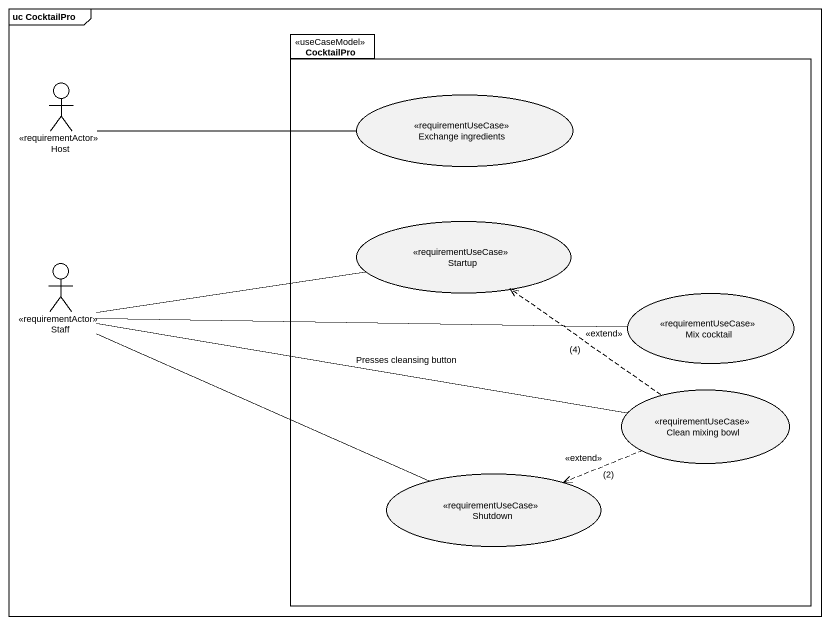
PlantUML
@startuml
mainframe uc CocktailPro
package CocktailPro <<useCaseModel>> {
  usecase "Exchange ingredients" as Exchange_ingredients <<requirementUseCase>>
  usecase Startup <<requirementUseCase>>
  usecase "Mix cocktail" as Mix_cocktail <<requirementUseCase>>
  usecase "Clean mixing bowl" as Clean_mixing_bowl <<requirementUseCase>>
  usecase Shutdown <<requirementUseCase>>
}
actor Host <<requirementActor>>
actor Staff <<requirementActor>>
Host -right- Exchange_ingredients
Staff -right- Startup
Staff -right- Mix_cocktail
Staff -right- Clean_mixing_bowl : Presses cleansing button
Staff -right- Shutdown
Clean_mixing_bowl .up.> Startup : <<extend>>\n(4)
Clean_mixing_bowl .left.> Shutdown : <<extend>>\n(2)
@enduml
